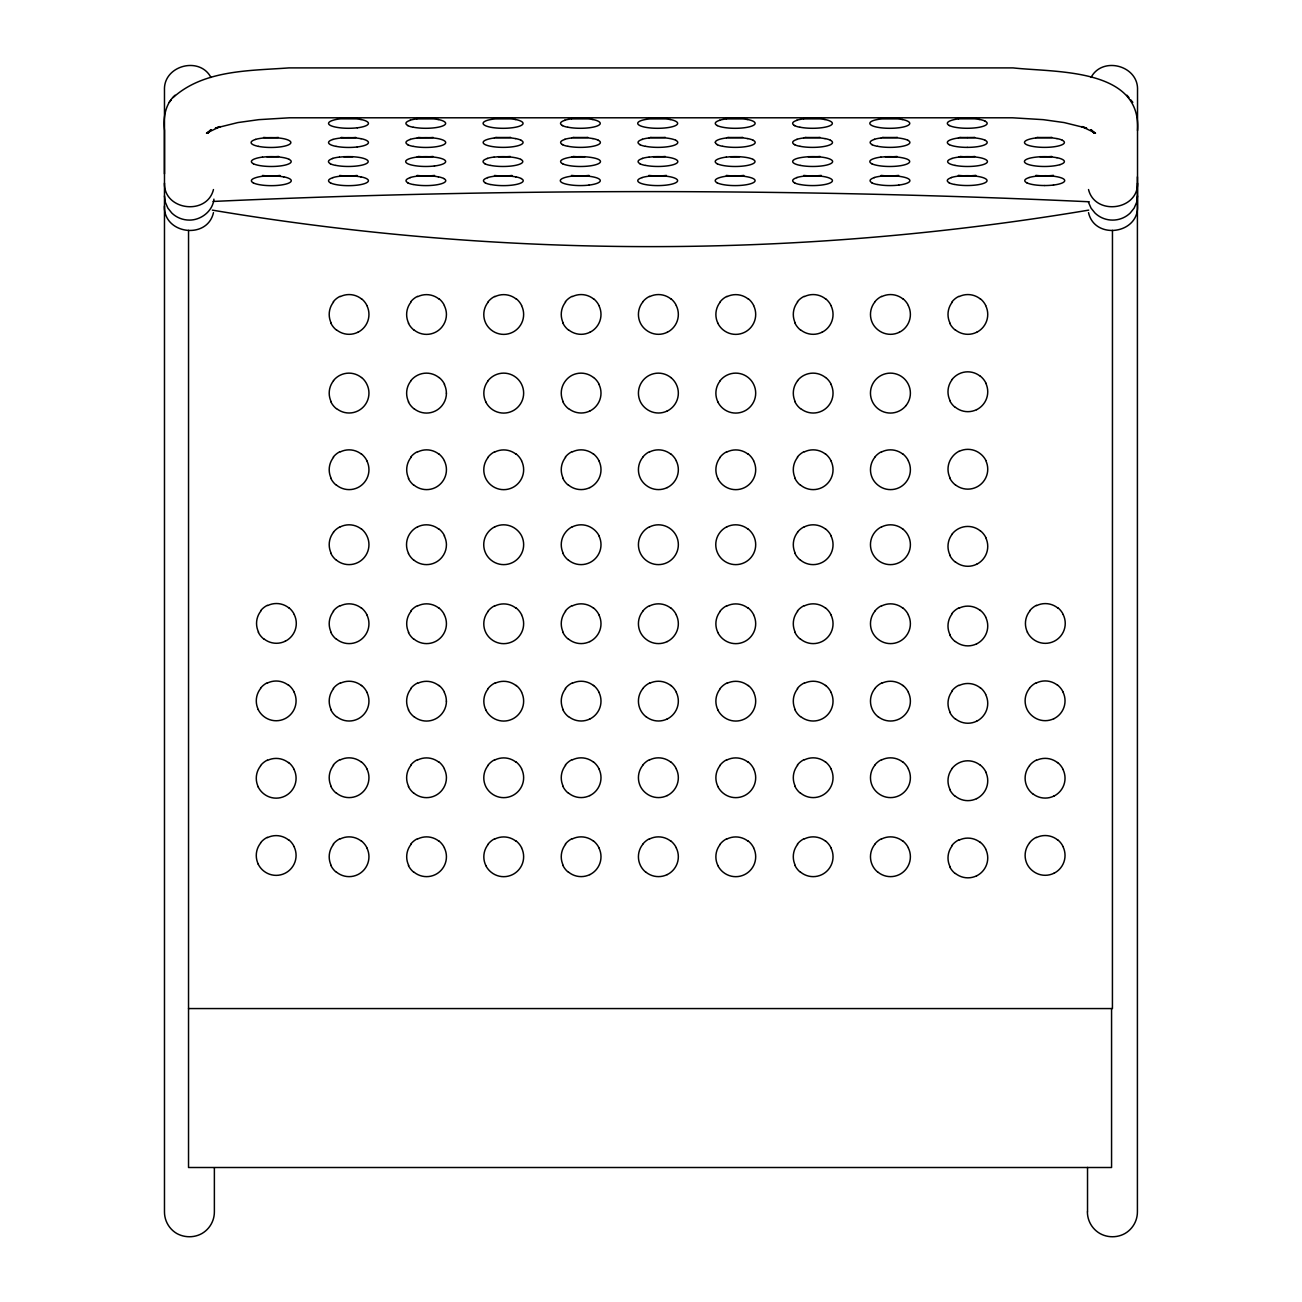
<?xml version="1.0" encoding="UTF-8"?>
<svg xmlns="http://www.w3.org/2000/svg" width="1302" height="1302" viewBox="0 0 1302 1302"><rect width="100%" height="100%" fill="white"/><g stroke="black" fill="none" stroke-linecap="round" stroke-linejoin="round"><path stroke-width="1.5" d="M164.475 173.898L164.475 90.05C163.368 65.588 199.58 55.823 210.957 77.469M1111.566 1008.562L1111.566 1167.503L188.53 1167.503L188.546 230.405M1112.461 230.405L1112.429 1008.562L188.53 1008.562M1137.525 130.574C1141.691 67.558 1055.011 72.554 1013.07 67.899L288.93 67.899C249.87 70.796 203.779 69.69 173.052 97.617M213.919 199.141C212.763 211.119 201.159 220.119 189.425 220.103A24.884 24.103 0 0 1 171.783 213.023L167.877 208.125L165.37 202.363L164.475 195.935M1137.525 183.11C1138.322 210.501 1095.031 215.904 1088.521 189.539M1137.525 195.935L1136.63 202.363L1134.123 208.125L1130.217 213.023A24.884 24.103 0 0 1 1094.982 213.023L1091.043 208.125L1088.521 202.363M213.463 212.633C207.327 240.17 163.076 234.1 164.475 205.944M213.463 189.539C206.969 215.904 163.661 210.501 164.475 183.11M175.021 95.225C165.126 104.176 163.108 117.896 164.475 130.574L164.475 1211.902A25.015 25.015 0 0 0 176.73 1233.466C184.493 1237.795 194.242 1237.877 202.005 1233.482A25.015 25.015 0 0 0 214.374 1211.902L214.374 1167.91M1091.043 77.469C1102.42 55.823 1138.632 65.588 1137.525 90.05L1137.525 205.944C1138.908 234.1 1094.673 240.17 1088.521 212.633M210.778 129.647L207.881 133.195L211.266 129.777L206.465 133.162L220.184 126.554L215.367 128.133L237.875 122.567L258.805 119.654L289.5 117.798L1012.5 117.798L1043.211 119.654L1064.125 122.567L1086.633 128.133L1081.816 126.554L1095.535 133.162L1090.734 129.777L1094.119 133.195L1091.222 129.647M169.195 102.353L171.229 99.88M1126.979 95.225L1128.948 97.617M1130.771 99.88L1132.805 102.353M1137.411 176.844L1137.411 1211.902A25.015 25.015 0 0 1 1125.042 1233.466C1117.328 1237.844 1107.611 1237.844 1099.881 1233.482A25.015 25.015 0 0 1 1087.398 1211.902M1087.528 1167.438L1087.528 1211.902M213.105 201.452A2387.608 589.285 0 0 1 1089.269 201.777M985.126 121.184A19.872 4.899 0 0 1 982.75 126.424A20.067 4.964 0 0 1 975.979 127.775A19.872 4.915 0 0 1 954.773 127.189A20.067 4.948 0 0 1 949.272 125.513M979.674 119.459A20.067 4.964 0 0 1 985.126 121.135M975.963 118.091A19.872 4.915 0 0 1 958.467 118.091M949.386 125.529A19.872 4.915 0 0 1 951.729 120.272A20.067 4.948 0 0 1 958.418 118.873M958.467 118.954A19.872 4.915 0 0 1 979.69 119.54M902.351 119.556A19.872 4.915 0 0 0 881.145 118.987A20.067 4.964 0 0 0 874.26 120.256A19.872 4.915 0 0 0 871.901 125.545A20.067 4.964 0 0 0 877.353 127.222A19.872 4.915 0 0 0 898.673 127.791A20.067 4.964 0 0 0 905.395 126.457A19.872 4.915 0 0 0 907.754 121.232A20.067 4.964 0 0 0 902.319 119.491M898.608 118.14A19.872 4.915 0 0 1 881.112 118.14M800.046 127.205A19.872 4.915 0 0 0 821.269 127.791A20.067 4.964 0 0 0 827.991 126.457A19.872 4.915 0 0 0 830.351 121.232A20.067 4.964 0 0 0 824.915 119.491M794.676 125.545A19.872 4.915 0 0 1 797.036 120.305M803.741 118.987A19.872 4.915 0 0 1 824.963 119.556M799.786 127.222A20.067 4.964 0 0 1 794.334 125.545M796.71 120.256A20.067 4.964 0 0 1 803.497 118.905M821.204 118.14A19.872 4.915 0 0 1 803.708 118.14M747.608 119.491A20.067 4.964 0 0 1 753.061 121.184A19.872 4.915 0 0 1 750.684 126.457A20.067 4.964 0 0 1 743.898 127.808A19.872 4.915 0 0 1 722.675 127.222A20.067 4.964 0 0 1 717.19 125.545M743.898 118.14A19.872 4.915 0 0 1 735.125 118.645A19.872 4.899 0 0 1 726.353 118.14M717.304 125.562A19.872 4.915 0 0 1 719.664 120.321M726.37 119.003A19.872 4.915 0 0 1 747.592 119.572M719.567 120.256A20.067 4.964 0 0 1 726.353 118.905M670.253 119.556A19.872 4.915 0 0 0 649.031 118.987A20.067 4.964 0 0 0 642.163 120.256A19.872 4.915 0 0 0 639.787 125.545A20.067 4.964 0 0 0 645.239 127.222A19.872 4.915 0 0 0 666.559 127.791A20.067 4.964 0 0 0 673.28 126.457A19.872 4.915 0 0 0 675.657 121.232A20.067 4.964 0 0 0 670.205 119.491M666.494 118.14A19.872 4.915 0 0 1 648.998 118.14M567.932 127.205A19.872 4.915 0 0 0 589.155 127.791A20.067 4.964 0 0 0 595.877 126.457A19.872 4.915 0 0 0 598.236 121.232A20.067 4.964 0 0 0 592.801 119.491M562.562 125.545A19.872 4.915 0 0 1 564.922 120.305M571.627 118.987A19.872 4.915 0 0 1 592.849 119.556M567.672 127.222A20.067 4.964 0 0 1 562.22 125.545M564.596 120.256A20.067 4.964 0 0 1 571.383 118.905M589.09 118.14A19.872 4.915 0 0 1 571.594 118.14M515.641 119.556A19.872 4.915 0 0 0 494.435 118.987A20.067 4.964 0 0 0 487.55 120.256A19.872 4.915 0 0 0 485.19 125.545A20.067 4.964 0 0 0 490.626 127.222A19.872 4.915 0 0 0 511.946 127.791A20.067 4.964 0 0 0 518.684 126.457A19.872 4.915 0 0 0 521.044 121.232A20.067 4.964 0 0 0 515.592 119.491M511.881 118.14A19.872 4.915 0 0 1 494.386 118.14M413.336 127.205A19.872 4.915 0 0 0 434.542 127.791A20.067 4.964 0 0 0 441.264 126.457A19.872 4.915 0 0 0 443.64 121.232A20.067 4.964 0 0 0 438.188 119.491M407.949 125.545A19.872 4.915 0 0 1 410.309 120.305M417.031 118.987A19.872 4.915 0 0 1 438.237 119.556M413.06 127.222A20.067 4.964 0 0 1 407.607 125.545M409.984 120.256A20.067 4.964 0 0 1 416.77 118.905M434.477 118.14A19.872 4.915 0 0 1 416.982 118.14M357.334 127.791A19.872 4.915 0 0 1 336.128 127.205A20.067 4.964 0 0 1 330.578 125.545A19.872 4.915 0 0 1 332.938 120.305A20.067 4.964 0 0 1 339.741 118.905A19.872 4.915 0 0 1 361.028 119.556M357.269 127.808A20.067 4.964 0 0 0 364.072 126.457A19.872 4.915 0 0 0 366.432 121.232A20.067 4.964 0 0 0 360.996 119.491M357.285 118.14A19.872 4.915 0 0 1 339.773 118.14M278.368 137.442A19.872 4.915 0 0 1 263.574 137.442M258.496 146.377A19.872 4.915 0 0 0 279.718 146.963A20.067 4.948 0 0 0 286.505 145.612A19.872 4.915 0 0 0 288.865 140.388A20.067 4.948 0 0 0 283.429 138.663A19.872 4.915 0 0 0 262.207 138.142A20.067 4.948 0 0 0 255.387 139.412M255.485 139.477A19.872 4.915 0 0 0 253.125 144.717A20.067 4.948 0 0 0 258.463 146.377M289.158 159.397A19.872 4.915 0 0 1 286.814 164.638A20.067 4.964 0 0 1 280.028 165.989A19.872 4.915 0 0 1 258.805 165.403A20.067 4.948 0 0 1 253.32 163.726M289.174 159.349A20.067 4.964 0 0 0 283.722 157.672A19.872 4.915 0 0 0 262.499 157.168M278.661 156.468A19.872 4.899 0 0 1 266.715 156.679M253.418 163.743A19.872 4.915 0 0 1 255.778 158.502A20.067 4.948 0 0 1 262.483 157.086M283.722 176.844A20.067 4.964 0 0 1 289.174 178.52A19.872 4.915 0 0 1 286.814 183.81A20.067 4.964 0 0 1 280.028 185.161A19.872 4.915 0 0 1 258.805 184.575A20.067 4.948 0 0 1 253.32 182.898M280.028 175.477A19.872 4.915 0 0 1 262.516 175.477M253.418 182.915A19.872 4.915 0 0 1 255.778 177.674A20.067 4.948 0 0 1 262.467 176.258M262.499 176.34A19.872 4.915 0 0 1 283.706 176.926M357.35 146.947A19.872 4.915 0 0 1 336.128 146.361M361.045 138.712A19.872 4.915 0 0 0 339.838 138.142A20.067 4.948 0 0 0 332.938 139.412M357.269 146.963A20.067 4.948 0 0 0 364.072 145.612A19.872 4.915 0 0 0 366.432 140.388A20.067 4.948 0 0 0 360.996 138.663M355.918 137.442A19.872 4.915 0 0 1 341.124 137.442M336.03 146.377A20.067 4.948 0 0 1 330.578 144.701A19.872 4.915 0 0 1 332.938 139.46M335.867 165.387A19.872 4.915 0 0 0 357.074 165.972A20.067 4.964 0 0 0 363.828 164.638A19.872 4.915 0 0 0 366.155 159.397A20.067 4.964 0 0 0 360.719 157.672A19.872 4.915 0 0 0 339.562 157.151M330.48 163.726A19.872 4.915 0 0 1 332.84 158.486M335.623 165.403A20.067 4.964 0 0 1 330.171 163.726M332.515 158.437A20.067 4.964 0 0 1 339.317 157.086M352.809 156.679A19.872 4.899 0 0 1 343.712 156.679M360.866 176.844A20.067 4.964 0 0 1 366.318 178.52A19.872 4.915 0 0 1 363.974 183.81A20.067 4.964 0 0 1 357.171 185.161A19.872 4.915 0 0 1 335.949 184.575A20.067 4.948 0 0 1 330.464 182.898M357.171 175.477A19.872 4.915 0 0 1 339.659 175.477M330.578 182.915A19.872 4.915 0 0 1 332.921 177.674M339.643 176.34A19.872 4.915 0 0 1 360.866 176.926M332.824 177.609A20.067 4.948 0 0 1 339.627 176.258M443.738 178.52A19.872 4.915 0 0 1 441.362 183.761A20.067 4.964 0 0 1 434.575 185.112A19.872 4.915 0 0 1 413.418 184.51M408.047 182.85A19.872 4.915 0 0 1 410.407 177.609M417.128 176.275A19.872 4.915 0 0 1 438.351 176.86M413.157 184.526A20.067 4.964 0 0 1 407.705 182.85M410.065 177.56A20.067 4.964 0 0 1 416.868 176.209M438.269 176.795A20.067 4.964 0 0 1 443.722 178.472M434.575 175.444A19.872 4.915 0 0 1 417.079 175.444M434.494 165.972A19.872 4.915 0 0 1 413.271 165.387A20.067 4.948 0 0 1 407.721 163.726A19.872 4.915 0 0 1 410.081 158.486A20.067 4.948 0 0 1 416.884 157.086M416.965 157.151A19.872 4.915 0 0 1 438.188 157.737A20.067 4.964 0 0 1 443.575 159.349A19.872 4.915 0 0 1 441.215 164.638A20.067 4.964 0 0 1 434.429 165.989M433.061 156.468A19.872 4.899 0 0 1 418.284 156.468M413.385 146.361A19.872 4.915 0 0 0 434.591 146.947A20.067 4.948 0 0 0 441.329 145.612A19.872 4.915 0 0 0 443.689 140.388A20.067 4.948 0 0 0 438.237 138.663A19.872 4.915 0 0 0 417.079 138.142M407.998 144.701A19.872 4.915 0 0 1 410.358 139.46M413.125 146.377A20.067 4.948 0 0 1 407.672 144.701M410.032 139.412A20.067 4.948 0 0 1 416.835 138.077M433.175 137.442A19.872 4.915 0 0 1 418.381 137.442M521.044 140.291A19.872 4.915 0 0 1 518.684 145.531A20.067 4.948 0 0 1 511.881 146.882A19.872 4.915 0 0 1 490.74 146.28A20.067 4.948 0 0 1 485.19 144.62A19.872 4.915 0 0 1 487.55 139.379A20.067 4.948 0 0 1 494.337 137.979M494.451 138.045A19.872 4.915 0 0 1 515.657 138.63M515.592 138.565A20.067 4.948 0 0 1 521.044 140.242M510.53 137.361A19.872 4.915 0 0 1 495.737 137.361M520.767 159.397A19.872 4.915 0 0 1 518.424 164.638A20.067 4.964 0 0 1 511.637 165.989A19.872 4.915 0 0 1 490.48 165.387M485.093 163.726A19.872 4.915 0 0 1 487.453 158.486M494.174 157.151A19.872 4.915 0 0 1 515.38 157.737A20.067 4.964 0 0 1 520.784 159.349M490.219 165.403A20.067 4.964 0 0 1 484.767 163.726M487.127 158.437A20.067 4.964 0 0 1 493.93 157.086M510.27 156.468A19.872 4.899 0 0 1 498.324 156.679M521.191 178.553A19.872 4.915 0 0 1 518.831 183.794A20.067 4.964 0 0 1 512.028 185.144A19.872 4.915 0 0 1 490.887 184.542M485.5 182.882A19.872 4.915 0 0 1 487.859 177.642M494.581 176.307A19.872 4.915 0 0 1 515.804 176.893M490.626 184.559A20.067 4.964 0 0 1 485.174 182.882M487.534 177.593A20.067 4.964 0 0 1 494.321 176.242M515.738 176.828A20.067 4.964 0 0 1 521.191 178.504M512.044 175.477A19.872 4.915 0 0 1 494.516 175.477M598.35 140.291A19.872 4.915 0 0 1 595.99 145.531A20.067 4.964 0 0 1 589.188 146.882A19.872 4.915 0 0 1 568.03 146.28M562.659 144.62A19.872 4.915 0 0 1 565.019 139.379M571.741 138.045A19.872 4.915 0 0 1 592.963 138.63M567.786 146.296A20.067 4.964 0 0 1 562.334 144.62M564.677 139.33A20.067 4.964 0 0 1 571.48 137.979M592.898 138.565A20.067 4.964 0 0 1 598.35 140.242M587.837 137.361A19.872 4.915 0 0 1 573.043 137.361M562.643 163.743A19.872 4.915 0 0 1 564.987 158.502A20.067 4.948 0 0 1 571.692 157.086M571.724 157.168A19.872 4.915 0 0 1 592.931 157.754A20.067 4.964 0 0 1 598.383 159.349A19.872 4.915 0 0 1 596.039 164.638A20.067 4.964 0 0 1 589.236 165.989A19.872 4.915 0 0 1 568.014 165.403A20.067 4.948 0 0 1 562.545 163.726M585.037 156.679A19.872 4.899 0 0 1 573.092 156.468M589.106 185.079A19.872 4.915 0 0 1 567.884 184.493A20.067 4.948 0 0 1 562.334 182.833A19.872 4.915 0 0 1 564.677 177.593A20.067 4.948 0 0 1 571.48 176.193M571.594 176.258A19.872 4.915 0 0 1 592.801 176.844A20.067 4.964 0 0 1 598.188 178.455A19.872 4.915 0 0 1 595.828 183.745A20.067 4.964 0 0 1 589.025 185.096M589.025 175.428A19.872 4.915 0 0 1 571.513 175.428M666.429 175.428A19.872 4.915 0 0 1 657.656 175.933A19.872 4.915 0 0 1 648.884 175.428M642.163 177.609A19.872 4.915 0 0 0 639.787 182.85A20.067 4.948 0 0 0 645.19 184.51A19.872 4.915 0 0 0 657.656 185.6A19.872 4.915 0 0 0 666.51 185.079A20.067 4.948 0 0 0 673.232 183.745A19.872 4.915 0 0 0 675.592 178.504A20.067 4.948 0 0 0 670.139 176.779A19.872 4.915 0 0 0 657.722 175.754A19.872 4.915 0 0 0 648.901 176.275M642.098 177.544A20.067 4.948 0 0 1 648.884 176.209M645.499 165.387A19.872 4.915 0 0 0 666.705 165.972A20.067 4.964 0 0 0 673.443 164.638A19.872 4.915 0 0 0 675.787 159.397A20.067 4.964 0 0 0 670.335 157.672A19.872 4.915 0 0 0 649.193 157.151M640.112 163.726A19.872 4.915 0 0 1 642.472 158.486M645.239 165.403A20.067 4.964 0 0 1 639.787 163.726M642.146 158.437A20.067 4.964 0 0 1 648.933 157.086M665.273 156.468A19.872 4.899 0 0 1 653.344 156.679M675.754 140.291A19.872 4.915 0 0 1 673.394 145.531A20.067 4.964 0 0 1 666.591 146.882A19.872 4.915 0 0 1 645.45 146.28M640.063 144.62A19.872 4.915 0 0 1 642.423 139.379M649.161 138.045A19.872 4.915 0 0 1 670.367 138.63A20.067 4.964 0 0 1 675.754 140.242M645.19 146.296A20.067 4.964 0 0 1 639.738 144.62M642.081 139.33A20.067 4.964 0 0 1 648.884 137.979M665.241 137.361A19.872 4.915 0 0 1 650.447 137.361M753.158 140.291A19.872 4.915 0 0 1 750.798 145.531A20.067 4.948 0 0 1 743.995 146.882A19.872 4.915 0 0 1 722.854 146.28M717.467 144.62A19.872 4.915 0 0 1 715.433 142.455M726.565 138.045A19.872 4.915 0 0 1 747.771 138.63M722.594 146.296A20.067 4.948 0 0 1 717.142 144.62M726.288 137.979A20.067 4.948 0 0 0 719.501 139.33A19.872 4.915 0 0 0 715.27 142.455M747.706 138.565A20.067 4.948 0 0 1 753.158 140.242M742.645 137.361A19.872 4.915 0 0 1 727.851 137.361M752.979 159.397A19.872 4.915 0 0 1 750.636 164.638A20.067 4.964 0 0 1 743.849 165.989A19.872 4.915 0 0 1 722.626 165.403A20.067 4.948 0 0 1 717.142 163.726M752.995 159.349A20.067 4.964 0 0 0 747.543 157.672A19.872 4.915 0 0 0 726.321 157.168M717.239 163.743A19.872 4.915 0 0 1 719.599 158.502A20.067 4.948 0 0 1 726.304 157.086M739.634 156.679A19.872 4.899 0 0 1 730.536 156.679M743.833 175.428A19.872 4.915 0 0 1 726.337 175.428M717.239 182.85A19.872 4.915 0 0 1 719.599 177.609A20.067 4.948 0 0 1 726.288 176.209A19.872 4.915 0 0 1 747.543 176.86A20.067 4.948 0 0 1 752.995 178.455A19.872 4.915 0 0 1 750.652 183.745A20.067 4.948 0 0 1 743.849 185.096A19.872 4.915 0 0 1 722.643 184.51A20.067 4.948 0 0 1 717.142 182.833M800.095 184.493A19.872 4.915 0 0 0 821.318 185.079A20.067 4.964 0 0 0 828.056 183.745A19.872 4.915 0 0 0 830.399 178.504A20.067 4.964 0 0 0 824.947 176.779A19.872 4.915 0 0 0 803.806 176.258M794.708 182.833A19.872 4.915 0 0 1 797.068 177.593M799.835 184.51A20.067 4.964 0 0 1 794.383 182.833M796.743 177.544A20.067 4.964 0 0 1 803.546 176.193M821.253 175.428A19.872 4.915 0 0 1 803.741 175.428M800.307 165.387A19.872 4.915 0 0 0 821.513 165.972A20.067 4.964 0 0 0 828.251 164.638A19.872 4.915 0 0 0 830.595 159.397A20.067 4.964 0 0 0 825.159 157.672A19.872 4.915 0 0 0 804.001 157.151A20.067 4.948 0 0 0 797.117 158.437A19.872 4.915 0 0 0 794.757 163.726A20.067 4.948 0 0 0 800.209 165.403M820.081 156.468A19.872 4.899 0 0 1 808.151 156.679M830.464 140.291A19.872 4.915 0 0 1 828.105 145.531A20.067 4.948 0 0 1 821.302 146.882A19.872 4.915 0 0 1 800.079 146.296M799.9 146.296A20.067 4.948 0 0 1 794.448 144.62M796.791 139.33A20.067 4.948 0 0 1 803.594 137.979M825.012 138.565A20.067 4.948 0 0 1 830.448 140.242M819.951 137.361A19.872 4.915 0 0 1 805.157 137.361M794.708 144.636A19.872 4.915 0 0 1 797.068 139.395M803.806 138.061A19.872 4.915 0 0 1 825.012 138.647M907.868 140.291A19.872 4.915 0 0 1 905.508 145.531A20.067 4.948 0 0 1 898.706 146.882A19.872 4.915 0 0 1 877.548 146.28M872.177 144.62A19.872 4.915 0 0 1 874.537 139.379M881.259 138.045A19.872 4.915 0 0 1 902.481 138.63A20.067 4.948 0 0 1 907.868 140.242M877.304 146.296A20.067 4.948 0 0 1 871.852 144.62M874.212 139.33A20.067 4.948 0 0 1 880.998 137.979M897.355 137.361A19.872 4.915 0 0 1 882.561 137.361M897.094 156.468A19.872 4.899 0 0 1 885.148 156.679M871.852 163.743A19.872 4.915 0 0 1 874.212 158.502A20.067 4.948 0 0 1 880.901 157.086M880.933 157.168A19.872 4.915 0 0 1 902.14 157.754A20.067 4.964 0 0 1 907.608 159.349A19.872 4.915 0 0 1 905.248 164.638A20.067 4.964 0 0 1 898.461 165.989A19.872 4.915 0 0 1 877.239 165.403A20.067 4.948 0 0 1 871.754 163.726M898.722 185.079A19.872 4.915 0 0 1 877.499 184.493M872.112 182.833A19.872 4.915 0 0 1 874.472 177.593M881.21 176.258A19.872 4.915 0 0 1 902.432 176.844A20.067 4.964 0 0 1 907.803 178.455A19.872 4.915 0 0 1 905.46 183.745A20.067 4.964 0 0 1 898.657 185.096M877.239 184.51A20.067 4.964 0 0 1 871.787 182.833M874.147 177.544A20.067 4.964 0 0 1 880.949 176.193M898.657 175.428A19.872 4.915 0 0 1 881.145 175.428M954.708 184.445A19.872 4.915 0 0 0 975.93 185.03A20.067 4.948 0 0 0 982.652 183.696A19.872 4.915 0 0 0 985.012 178.455A20.067 4.948 0 0 0 979.56 176.73A19.872 4.915 0 0 0 958.418 176.209M949.321 182.785A19.872 4.915 0 0 1 951.681 177.544M954.447 184.461A20.067 4.948 0 0 1 948.995 182.785M951.355 177.495A20.067 4.948 0 0 1 958.158 176.144M975.849 175.363A19.872 4.899 0 0 1 958.353 175.363M974.905 156.468A19.872 4.899 0 0 1 960.111 156.468M955.05 165.403A19.872 4.915 0 0 0 976.256 165.989A20.067 4.964 0 0 0 983.059 164.638A19.872 4.915 0 0 0 985.402 159.397A20.067 4.964 0 0 0 979.967 157.672A19.872 4.915 0 0 0 958.744 157.168M952.022 158.502A19.872 4.915 0 0 0 949.663 163.743A20.067 4.948 0 0 0 955.017 165.403M951.925 158.437A20.067 4.948 0 0 1 958.728 157.086M985.158 140.291A19.872 4.915 0 0 1 982.798 145.531A20.067 4.964 0 0 1 976.012 146.882A19.872 4.915 0 0 1 967.305 147.37M967.305 137.54A19.872 4.915 0 0 1 979.788 138.63A20.067 4.964 0 0 1 985.158 140.242M974.661 137.361A19.872 4.915 0 0 1 967.24 137.719A19.872 4.899 0 0 1 959.818 137.361M967.24 147.386A19.872 4.915 0 0 1 954.757 146.296A20.067 4.948 0 0 1 949.304 144.62M949.37 144.636A19.872 4.915 0 0 1 951.729 139.395A20.067 4.948 0 0 1 958.467 137.979M958.467 138.061A19.872 4.915 0 0 1 967.24 137.556M1062.367 140.291A19.872 4.915 0 0 1 1060.007 145.531A20.067 4.948 0 0 1 1053.204 146.882A19.872 4.915 0 0 1 1032.063 146.28A20.067 4.948 0 0 1 1026.513 144.62A19.872 4.915 0 0 1 1028.873 139.379A20.067 4.948 0 0 1 1035.66 137.979M1035.774 138.045A19.872 4.915 0 0 1 1056.98 138.63M1056.915 138.565A20.067 4.948 0 0 1 1062.367 140.242M1051.853 137.361A19.872 4.915 0 0 1 1037.059 137.361M1060.007 164.638A19.872 4.915 0 0 0 1062.351 159.397A20.067 4.964 0 0 0 1056.915 157.672M1056.964 157.737A19.872 4.915 0 0 0 1035.757 157.151A20.067 4.948 0 0 0 1028.873 158.437A19.872 4.915 0 0 0 1026.513 163.726A20.067 4.948 0 0 0 1031.965 165.403A19.872 4.915 0 0 0 1053.269 165.972A20.067 4.964 0 0 0 1060.007 164.638M1051.853 156.468A19.872 4.899 0 0 1 1039.907 156.679M1053.546 185.03A19.872 4.915 0 0 1 1044.757 185.535M1044.757 175.705A19.872 4.915 0 0 1 1057.24 176.795A20.067 4.948 0 0 1 1062.627 178.407A19.872 4.915 0 0 1 1060.267 183.696A20.067 4.948 0 0 1 1053.464 185.047M1053.464 175.363A19.872 4.899 0 0 1 1044.692 175.868A19.872 4.899 0 0 0 1035.92 176.226A20.067 4.948 0 0 0 1029.133 177.495M1044.692 175.884A19.872 4.915 0 0 1 1035.92 175.379M1044.692 185.535A19.872 4.899 0 0 1 1032.226 184.461A20.067 4.948 0 0 1 1026.773 182.785M1026.822 182.801A19.872 4.899 0 0 1 1029.182 177.56M1088.7 210.127A2648.659 2648.659 0 0 1 212.324 210.127M294.057 846.674A19.872 19.872 0 0 1 291.697 867.881A20.067 20.067 0 0 1 284.91 873.333A19.872 19.872 0 0 1 263.688 870.973A20.067 20.067 0 0 1 258.203 864.17M288.605 839.676A20.067 20.067 0 0 1 294.057 846.479M258.301 864.235A19.872 19.872 0 0 1 260.66 843.029M267.398 837.642A19.872 19.872 0 0 1 288.605 840.002M260.563 842.768A20.067 20.067 0 0 1 267.366 837.316M366.92 847.993A19.872 19.872 0 0 1 364.56 869.199A20.067 20.067 0 0 1 357.757 874.651A19.872 19.872 0 0 1 336.616 872.226M331.229 865.504A19.872 19.872 0 0 1 333.589 844.282M340.327 838.895A19.872 19.872 0 0 1 361.533 841.255M336.355 872.291A20.067 20.067 0 0 1 330.903 865.504M333.263 844.087A20.067 20.067 0 0 1 340.066 838.651M361.468 841.011A20.067 20.067 0 0 1 366.92 847.797M444.405 847.993A19.872 19.872 0 0 1 442.045 869.199A20.067 20.067 0 0 1 435.259 874.651A19.872 19.872 0 0 1 414.101 872.226M408.73 865.504A19.872 19.872 0 0 1 411.09 844.282M417.812 838.895A19.872 19.872 0 0 1 439.018 841.255M413.841 872.291A20.067 20.067 0 0 1 408.405 865.504M410.748 844.087A20.067 20.067 0 0 1 417.551 838.634M438.969 840.994A20.067 20.067 0 0 1 444.405 847.797M521.614 847.993A19.872 19.872 0 0 1 519.254 869.199A20.067 20.067 0 0 1 512.467 874.651A19.872 19.872 0 0 1 491.245 872.291A20.067 20.067 0 0 1 485.76 865.504M516.162 840.994A20.067 20.067 0 0 1 521.614 847.797M485.858 865.57A19.872 19.872 0 0 1 488.217 844.347M494.955 838.96A19.872 19.872 0 0 1 516.162 841.32M488.12 844.087A20.067 20.067 0 0 1 494.906 838.634M598.969 847.993A19.872 19.872 0 0 1 596.609 869.199A20.067 20.067 0 0 1 589.806 874.651M589.871 874.586A19.872 19.872 0 0 1 568.665 872.226M563.278 865.504A19.872 19.872 0 0 1 565.638 844.282M572.375 838.895A19.872 19.872 0 0 1 593.582 841.255M568.404 872.291A20.067 20.067 0 0 1 562.952 865.504M565.312 844.087A20.067 20.067 0 0 1 572.099 838.634M593.517 840.994A20.067 20.067 0 0 1 598.969 847.797M676.308 847.993A19.872 19.872 0 0 1 673.948 869.199A20.067 20.067 0 0 1 667.161 874.651M667.226 874.586A19.872 19.872 0 0 1 646.004 872.226M649.714 838.895A19.872 19.872 0 0 1 670.921 841.255M670.872 840.994A20.067 20.067 0 0 1 676.308 847.797M645.906 872.291A20.067 20.067 0 0 1 640.454 865.504A19.872 19.872 0 0 1 642.814 844.282M642.814 844.087A20.067 20.067 0 0 1 649.617 838.634M753.663 847.993A19.872 19.872 0 0 1 751.303 869.199A20.067 20.067 0 0 1 744.5 874.651A19.872 19.872 0 0 1 723.294 872.291A20.067 20.067 0 0 1 717.809 865.504M748.211 840.994A20.067 20.067 0 0 1 753.663 847.797M717.907 865.57A19.872 19.872 0 0 1 720.266 844.347M727.004 838.96A19.872 19.872 0 0 1 748.211 841.32M720.169 844.087A20.067 20.067 0 0 1 726.955 838.651M831.001 847.993A19.872 19.872 0 0 1 828.658 869.199A20.067 20.067 0 0 1 821.855 874.651A19.872 19.872 0 0 1 800.697 872.226M795.327 865.504A19.872 19.872 0 0 1 797.67 844.282M804.408 838.895A19.872 19.872 0 0 1 825.631 841.255M800.453 872.291A20.067 20.067 0 0 1 795.001 865.504M797.361 844.087A20.067 20.067 0 0 1 804.148 838.651M825.566 840.994A20.067 20.067 0 0 1 831.001 847.797M908.357 847.993A19.872 19.872 0 0 1 905.997 869.199A20.067 20.067 0 0 1 899.21 874.651A19.872 19.872 0 0 1 878.053 872.226M881.763 838.895A19.872 19.872 0 0 1 902.97 841.255M902.904 840.994A20.067 20.067 0 0 1 908.357 847.797M877.955 872.291A20.067 20.067 0 0 1 872.503 865.504A19.872 19.872 0 0 1 874.863 844.282M874.863 844.087A20.067 20.067 0 0 1 881.649 838.634M985.712 849.213A19.872 19.872 0 0 1 983.352 870.42A20.067 20.067 0 0 1 976.565 875.872M976.63 875.807A19.872 19.872 0 0 1 955.424 873.447M950.037 866.725A19.872 19.872 0 0 1 952.397 845.519M959.118 840.132A19.872 19.872 0 0 1 980.325 842.492M955.147 873.512A20.067 20.067 0 0 1 949.695 866.725M952.055 845.307A20.067 20.067 0 0 1 958.858 839.855M980.26 842.215A20.067 20.067 0 0 1 985.712 849.018M1063.002 846.674A19.872 19.872 0 0 1 1060.658 867.881A20.067 20.067 0 0 1 1053.855 873.333M1053.92 873.268A19.872 19.872 0 0 1 1032.714 870.908A20.067 20.067 0 0 1 1027.148 864.17A19.872 19.872 0 0 1 1029.508 842.964M1036.408 837.577A19.872 19.872 0 0 1 1057.631 839.936M1057.566 839.676A20.067 20.067 0 0 1 1063.002 846.463M1029.508 842.768A20.067 20.067 0 0 1 1036.311 837.316M1063.002 769.466A19.872 19.872 0 0 1 1060.658 790.672A20.067 20.067 0 0 1 1053.855 796.124M1053.92 796.059A19.872 19.872 0 0 1 1032.714 793.699M1036.408 760.384A19.872 19.872 0 0 1 1057.631 762.744M1057.566 762.467A20.067 20.067 0 0 1 1063.018 769.254M1032.6 793.764A20.067 20.067 0 0 1 1027.148 786.978A19.872 19.872 0 0 1 1029.508 765.755M1029.508 765.56A20.067 20.067 0 0 1 1036.311 760.108M985.712 772.021A19.872 19.872 0 0 1 983.352 793.227A20.067 20.067 0 0 1 976.565 798.679M976.63 798.614A19.872 19.872 0 0 1 955.408 796.254M950.021 789.517A19.872 19.872 0 0 1 952.38 768.31M955.147 796.319A20.067 20.067 0 0 1 949.695 789.517M952.218 768.261A20.067 20.067 0 0 1 959.021 762.826A19.872 19.872 0 0 1 980.227 765.185M980.422 765.185A20.067 20.067 0 0 1 985.874 771.972M908.357 768.961A19.872 19.872 0 0 1 905.997 790.168A20.067 20.067 0 0 1 899.21 795.62A19.872 19.872 0 0 1 878.053 793.195A20.067 20.067 0 0 1 872.503 786.457A19.872 19.872 0 0 1 874.863 765.25M881.763 759.863A19.872 19.872 0 0 1 902.97 762.223M902.904 761.963A20.067 20.067 0 0 1 908.357 768.75M874.863 765.055A20.067 20.067 0 0 1 881.649 759.603M831.001 768.961A19.872 19.872 0 0 1 828.658 790.168A20.067 20.067 0 0 1 821.855 795.62A19.872 19.872 0 0 1 800.714 793.195M795.327 786.457A19.872 19.872 0 0 1 797.687 765.25M804.408 759.863A19.872 19.872 0 0 1 825.631 762.223M800.453 793.26A20.067 20.067 0 0 1 795.001 786.457M797.361 765.055A20.067 20.067 0 0 1 804.148 759.603M825.566 761.963A20.067 20.067 0 0 1 831.018 768.766M753.663 768.961A19.872 19.872 0 0 1 751.303 790.168A20.067 20.067 0 0 1 744.5 795.62A19.872 19.872 0 0 1 723.294 793.26A20.067 20.067 0 0 1 717.809 786.457M748.211 761.963A20.067 20.067 0 0 1 753.663 768.766M717.907 786.522A19.872 19.872 0 0 1 720.266 765.316M727.004 759.929A19.872 19.872 0 0 1 748.211 762.288M720.169 765.055A20.067 20.067 0 0 1 726.955 759.603M676.308 768.961A19.872 19.872 0 0 1 673.948 790.168A20.067 20.067 0 0 1 667.161 795.62M667.226 795.555A19.872 19.872 0 0 1 646.004 793.195A20.067 20.067 0 0 1 640.454 786.457A19.872 19.872 0 0 1 642.814 765.25M649.714 759.863A19.872 19.872 0 0 1 670.921 762.223M670.872 761.963A20.067 20.067 0 0 1 676.308 768.766M642.814 765.055A20.067 20.067 0 0 1 649.617 759.603M598.969 768.961A19.872 19.872 0 0 1 596.609 790.168A20.067 20.067 0 0 1 589.806 795.62M589.871 795.555A19.872 19.872 0 0 1 568.665 793.195M563.278 786.457A19.872 19.872 0 0 1 565.638 765.25M572.375 759.863A19.872 19.872 0 0 1 593.582 762.223M568.404 793.26A20.067 20.067 0 0 1 562.952 786.457M565.312 765.055A20.067 20.067 0 0 1 572.099 759.603M593.517 761.963A20.067 20.067 0 0 1 598.969 768.766M521.614 768.961A19.872 19.872 0 0 1 519.254 790.168A20.067 20.067 0 0 1 512.467 795.62A19.872 19.872 0 0 1 491.245 793.26A20.067 20.067 0 0 1 485.76 786.457A19.872 19.872 0 0 1 488.217 765.316M516.162 761.963A20.067 20.067 0 0 1 521.614 768.766M494.955 759.929A19.872 19.872 0 0 1 516.162 762.288M488.12 765.055A20.067 20.067 0 0 1 494.906 759.603M413.841 793.26A20.067 20.067 0 0 1 408.389 786.457M410.748 765.055A20.067 20.067 0 0 1 417.551 759.603M438.969 761.963A20.067 20.067 0 0 1 444.405 768.766M414.052 793.26A19.872 19.872 0 0 0 435.259 795.62A20.067 20.067 0 0 0 442.045 790.168A19.872 19.872 0 0 0 446.44 777.685A19.872 19.872 0 0 0 444.34 769.026M408.665 786.522A19.872 19.872 0 0 1 411.025 765.316M417.747 759.929A19.872 19.872 0 0 1 438.953 762.288M366.92 768.961A19.872 19.872 0 0 1 364.56 790.168A20.067 20.067 0 0 1 357.757 795.62A19.872 19.872 0 0 1 336.616 793.195M331.229 786.457A19.872 19.872 0 0 1 333.589 765.25M340.327 759.863A19.872 19.872 0 0 1 361.533 762.223M336.355 793.26A20.067 20.067 0 0 1 330.903 786.457M333.263 765.055A20.067 20.067 0 0 1 340.066 759.603M361.468 761.963A20.067 20.067 0 0 1 366.92 768.766M294.057 769.466A19.872 19.872 0 0 1 291.697 790.672A20.067 20.067 0 0 1 284.91 796.124A19.872 19.872 0 0 1 263.688 793.764A20.067 20.067 0 0 1 258.203 786.978M288.605 762.467A20.067 20.067 0 0 1 294.057 769.27M258.317 787.043A19.872 19.872 0 0 1 260.66 765.82M267.398 760.433A19.872 19.872 0 0 1 288.605 762.793M260.563 765.56A20.067 20.067 0 0 1 267.366 760.108M294.057 692.062A19.872 19.872 0 0 1 291.697 713.268A20.067 20.067 0 0 1 284.91 718.72A19.872 19.872 0 0 1 263.688 716.36A20.067 20.067 0 0 1 258.203 709.574M288.605 685.064A20.067 20.067 0 0 1 294.057 691.867M258.317 709.639A19.872 19.872 0 0 1 260.677 688.416M267.398 683.045A19.872 19.872 0 0 1 288.605 685.389M260.563 688.156A20.067 20.067 0 0 1 267.366 682.704M294.268 614.658A19.872 19.872 0 0 1 291.908 635.864A20.067 20.067 0 0 1 285.105 641.316M285.171 641.251A19.872 19.872 0 0 1 263.964 638.891M258.577 632.154A19.872 19.872 0 0 1 260.937 610.947M267.659 605.56A19.872 19.872 0 0 1 288.881 607.92M263.704 638.957A20.067 20.067 0 0 1 258.252 632.154M260.612 610.752A20.067 20.067 0 0 1 267.398 605.3M288.816 607.66A20.067 20.067 0 0 1 294.268 614.463M366.92 614.967A19.872 19.872 0 0 1 364.56 636.173A20.067 20.067 0 0 1 357.757 641.626A19.872 19.872 0 0 1 336.616 639.201M331.229 632.463A19.872 19.872 0 0 1 333.589 611.256M340.31 605.869A19.872 19.872 0 0 1 361.533 608.229M336.355 639.266A20.067 20.067 0 0 1 330.903 632.463M333.263 611.061A20.067 20.067 0 0 1 340.066 605.609M361.468 607.969A20.067 20.067 0 0 1 366.92 614.772M331.229 553.431A19.872 19.872 0 0 1 333.589 532.225M340.327 526.838A19.872 19.872 0 0 1 361.533 529.198M336.355 560.234A20.067 20.067 0 0 1 330.903 553.431M336.551 560.234A19.872 19.872 0 0 0 357.757 562.594A20.067 20.067 0 0 0 364.56 557.142A19.872 19.872 0 0 0 366.92 535.919A20.067 20.067 0 0 0 361.63 529.084M333.426 532.176A20.067 20.067 0 0 1 340.213 526.724M366.92 460.957A19.872 19.872 0 0 1 364.56 482.179A20.067 20.067 0 0 1 357.757 487.632A19.872 19.872 0 0 1 336.616 485.207M331.229 478.469A19.872 19.872 0 0 1 333.589 457.262M340.327 451.875A19.872 19.872 0 0 1 361.533 454.235M336.355 485.272A20.067 20.067 0 0 1 330.903 478.469M333.263 457.067A20.067 20.067 0 0 1 340.066 451.615M361.468 453.975A20.067 20.067 0 0 1 366.92 460.778M336.616 408.616A19.872 19.872 0 0 0 357.822 410.976A20.067 20.067 0 0 0 364.56 405.589A19.872 19.872 0 0 0 366.92 384.367A20.067 20.067 0 0 0 361.63 377.531M331.229 401.879A19.872 19.872 0 0 1 333.589 380.672M336.355 408.682A20.067 20.067 0 0 1 330.903 401.879M333.426 380.623A20.067 20.067 0 0 1 340.213 375.171A19.872 19.872 0 0 1 361.435 377.531M366.92 305.677A19.872 19.872 0 0 1 364.56 326.9A20.067 20.067 0 0 1 357.757 332.352M357.822 332.287A19.872 19.872 0 0 1 336.616 329.927M331.229 323.189A19.872 19.872 0 0 1 333.589 301.983M340.327 296.596A19.872 19.872 0 0 1 361.533 298.955M336.355 329.992A20.067 20.067 0 0 1 330.903 323.189M333.263 301.787A20.067 20.067 0 0 1 340.066 296.335M361.468 298.695A20.067 20.067 0 0 1 366.92 305.482M413.841 329.992A20.067 20.067 0 0 1 408.389 323.189M410.748 301.771A20.067 20.067 0 0 1 417.551 296.335M438.953 298.679A20.067 20.067 0 0 1 444.405 305.482M414.052 329.992A19.872 19.872 0 0 0 435.259 332.352A20.067 20.067 0 0 0 442.045 326.9A19.872 19.872 0 0 0 446.44 314.417A19.872 19.872 0 0 0 444.34 305.742M408.665 323.254A19.872 19.872 0 0 1 411.025 302.048M417.747 296.661A19.872 19.872 0 0 1 438.953 299.021M446.44 393.106A19.872 19.872 0 0 1 442.045 405.589A20.067 20.067 0 0 1 435.259 411.041A19.872 19.872 0 0 1 414.052 408.682M413.841 408.682A20.067 20.067 0 0 1 408.389 401.879M408.665 401.944A19.872 19.872 0 0 1 411.025 380.737M444.34 384.432A19.872 19.872 0 0 1 446.374 393.204M410.911 380.623A20.067 20.067 0 0 1 417.714 375.171A19.872 19.872 0 0 1 438.92 377.531M439.132 377.531A20.067 20.067 0 0 1 444.568 384.334M444.405 460.957A19.872 19.872 0 0 1 442.045 482.179A20.067 20.067 0 0 1 435.259 487.632A19.872 19.872 0 0 1 414.101 485.207M408.73 478.469A19.872 19.872 0 0 1 411.09 457.262M417.812 451.875A19.872 19.872 0 0 1 439.018 454.235M413.841 485.272A20.067 20.067 0 0 1 408.405 478.469M410.748 457.067A20.067 20.067 0 0 1 417.551 451.615M438.953 453.975A20.067 20.067 0 0 1 444.405 460.762M413.841 560.234A20.067 20.067 0 0 1 408.389 553.431M414.052 560.234A19.872 19.872 0 0 0 435.259 562.594A20.067 20.067 0 0 0 442.045 557.142A19.872 19.872 0 0 0 446.44 544.659A19.872 19.872 0 0 0 444.242 535.919M408.551 553.431A19.872 19.872 0 0 1 410.911 532.225A20.067 20.067 0 0 1 417.714 526.724M417.649 526.838A19.872 19.872 0 0 1 438.855 529.198M439.132 529.084A20.067 20.067 0 0 1 444.568 535.887M444.405 614.967A19.872 19.872 0 0 1 442.045 636.173A20.067 20.067 0 0 1 435.259 641.626A19.872 19.872 0 0 1 414.117 639.201M408.73 632.463A19.872 19.872 0 0 1 411.09 611.256M417.812 605.869A19.872 19.872 0 0 1 439.018 608.229M413.841 639.266A20.067 20.067 0 0 1 408.405 632.463M410.748 611.061A20.067 20.067 0 0 1 417.551 605.609M438.953 607.969A20.067 20.067 0 0 1 444.405 614.772M366.92 692.371A19.872 19.872 0 0 1 364.56 713.577A20.067 20.067 0 0 1 357.757 719.029A19.872 19.872 0 0 1 336.616 716.605M331.229 709.867A19.872 19.872 0 0 1 333.589 688.66M340.327 683.273A19.872 19.872 0 0 1 361.533 685.633M336.355 716.67A20.067 20.067 0 0 1 330.903 709.867M333.263 688.465A20.067 20.067 0 0 1 340.066 683.013M361.468 685.373A20.067 20.067 0 0 1 366.92 692.176M446.44 701.094A19.872 19.872 0 0 1 442.045 713.577A20.067 20.067 0 0 1 435.259 719.029A19.872 19.872 0 0 1 414.052 716.67M413.841 716.67A20.067 20.067 0 0 1 408.389 709.867M410.748 688.465A20.067 20.067 0 0 1 417.551 683.013M438.953 685.373A20.067 20.067 0 0 1 444.405 692.159M408.665 709.932A19.872 19.872 0 0 1 411.025 688.725M417.747 683.338A19.872 19.872 0 0 1 438.953 685.698M444.34 692.436A19.872 19.872 0 0 1 446.374 701.208M521.614 305.693A19.872 19.872 0 0 1 519.254 326.9A20.067 20.067 0 0 1 512.467 332.352A19.872 19.872 0 0 1 491.245 329.992A20.067 20.067 0 0 1 485.76 323.189A19.872 19.872 0 0 1 488.217 302.048M516.162 298.679A20.067 20.067 0 0 1 521.614 305.482M494.955 296.661A19.872 19.872 0 0 1 516.162 299.021M488.12 301.771A20.067 20.067 0 0 1 494.906 296.335M485.858 401.944A19.872 19.872 0 0 1 488.217 380.737M485.76 401.879A20.067 20.067 0 0 0 491.212 408.682A19.872 19.872 0 0 0 512.467 411.041A20.067 20.067 0 0 0 519.254 405.589A19.872 19.872 0 0 0 521.614 384.367A20.067 20.067 0 0 0 516.162 377.531A19.872 19.872 0 0 0 494.923 375.171A20.067 20.067 0 0 0 488.12 380.623M521.614 692.371A19.872 19.872 0 0 1 519.254 713.577A20.067 20.067 0 0 1 512.467 719.029A19.872 19.872 0 0 1 491.245 716.67A20.067 20.067 0 0 1 485.76 709.867M516.162 685.373A20.067 20.067 0 0 1 521.614 692.159M485.858 709.932A19.872 19.872 0 0 1 488.217 688.725M494.955 683.338A19.872 19.872 0 0 1 516.162 685.698M488.12 688.465A20.067 20.067 0 0 1 494.906 683.013M521.614 614.967A19.872 19.872 0 0 1 519.254 636.173A20.067 20.067 0 0 1 512.467 641.626A19.872 19.872 0 0 1 491.245 639.266A20.067 20.067 0 0 1 485.76 632.463A19.872 19.872 0 0 1 488.217 611.322M516.162 607.969A20.067 20.067 0 0 1 521.614 614.772M494.955 605.935A19.872 19.872 0 0 1 516.162 608.294M488.12 611.061A20.067 20.067 0 0 1 494.906 605.609M494.858 526.838A19.872 19.872 0 0 1 516.064 529.198A20.067 20.067 0 0 1 521.614 535.887A19.872 19.872 0 0 1 519.254 557.142A20.067 20.067 0 0 1 512.467 562.594A19.872 19.872 0 0 1 491.245 560.234A20.067 20.067 0 0 1 485.76 553.431A19.872 19.872 0 0 1 488.12 532.225A20.067 20.067 0 0 1 494.923 526.724M521.614 460.957A19.872 19.872 0 0 1 519.254 482.179A20.067 20.067 0 0 1 512.467 487.632A19.872 19.872 0 0 1 491.245 485.272A20.067 20.067 0 0 1 485.76 478.469A19.872 19.872 0 0 1 488.217 457.327M516.162 453.975A20.067 20.067 0 0 1 521.614 460.762M494.955 451.94A19.872 19.872 0 0 1 516.162 454.3M488.12 457.067A20.067 20.067 0 0 1 494.906 451.615M598.969 305.693A19.872 19.872 0 0 1 596.609 326.9A20.067 20.067 0 0 1 589.806 332.352M589.871 332.287A19.872 19.872 0 0 1 568.665 329.927M563.278 323.189A19.872 19.872 0 0 1 565.638 301.983M572.375 296.596A19.872 19.872 0 0 1 593.582 298.955M568.404 329.992A20.067 20.067 0 0 1 562.952 323.189M565.312 301.771A20.067 20.067 0 0 1 572.099 296.335M593.517 298.679A20.067 20.067 0 0 1 598.969 305.482M598.969 384.367A19.872 19.872 0 0 1 596.609 405.589A20.067 20.067 0 0 1 589.806 411.041M589.871 410.976A19.872 19.872 0 0 1 568.665 408.616M563.278 401.879A19.872 19.872 0 0 1 565.638 380.672A20.067 20.067 0 0 1 572.262 375.171A19.872 19.872 0 0 1 593.468 377.531M568.404 408.682A20.067 20.067 0 0 1 562.952 401.879M593.679 377.531A20.067 20.067 0 0 1 599.132 384.334M598.969 460.957A19.872 19.872 0 0 1 596.609 482.179A20.067 20.067 0 0 1 589.806 487.632M589.871 487.566A19.872 19.872 0 0 1 568.665 485.207M563.278 478.469A19.872 19.872 0 0 1 565.638 457.262M572.375 451.875A19.872 19.872 0 0 1 593.582 454.235M568.404 485.272A20.067 20.067 0 0 1 562.952 478.469M565.312 457.067A20.067 20.067 0 0 1 572.099 451.615M593.517 453.975A20.067 20.067 0 0 1 598.969 460.762M598.969 535.919A19.872 19.872 0 0 1 596.609 557.142A20.067 20.067 0 0 1 589.806 562.594A19.872 19.872 0 0 1 568.6 560.234M563.278 553.431A19.872 19.872 0 0 1 565.638 532.225A20.067 20.067 0 0 1 572.262 526.724M572.375 526.838A19.872 19.872 0 0 1 593.582 529.198A20.067 20.067 0 0 1 599.132 535.887M568.404 560.234A20.067 20.067 0 0 1 562.952 553.431M598.969 614.967A19.872 19.872 0 0 1 596.609 636.173A20.067 20.067 0 0 1 589.806 641.626M589.871 641.56A19.872 19.872 0 0 1 568.665 639.201M563.278 632.463A19.872 19.872 0 0 1 565.638 611.256M572.375 605.869A19.872 19.872 0 0 1 593.582 608.229M568.404 639.266A20.067 20.067 0 0 1 562.952 632.463M565.312 611.061A20.067 20.067 0 0 1 572.099 605.609M593.517 607.969A20.067 20.067 0 0 1 598.969 614.772M598.969 692.371A19.872 19.872 0 0 1 596.609 713.577A20.067 20.067 0 0 1 589.806 719.029M589.871 718.964A19.872 19.872 0 0 1 568.665 716.605M563.278 709.867A19.872 19.872 0 0 1 565.638 688.66M572.375 683.273A19.872 19.872 0 0 1 593.582 685.633M568.404 716.67A20.067 20.067 0 0 1 562.952 709.867M565.296 688.465A20.067 20.067 0 0 1 572.099 683.013M593.517 685.373A20.067 20.067 0 0 1 598.969 692.159M676.308 305.677A19.872 19.872 0 0 1 673.948 326.9A20.067 20.067 0 0 1 667.161 332.352M667.226 332.287A19.872 19.872 0 0 1 646.004 329.927A20.067 20.067 0 0 1 640.454 323.189A19.872 19.872 0 0 1 642.814 301.983M649.714 296.596A19.872 19.872 0 0 1 670.921 298.955M670.872 298.679A20.067 20.067 0 0 1 676.308 305.482M642.814 301.771A20.067 20.067 0 0 1 649.617 296.335M667.226 410.976A19.872 19.872 0 0 1 646.004 408.616A20.067 20.067 0 0 1 640.454 401.879A19.872 19.872 0 0 1 642.814 380.672A20.067 20.067 0 0 1 649.617 375.171A19.872 19.872 0 0 1 670.823 377.531M667.161 411.041A20.067 20.067 0 0 0 673.948 405.589A19.872 19.872 0 0 0 676.308 384.367A20.067 20.067 0 0 0 670.872 377.531M676.308 460.957A19.872 19.872 0 0 1 673.948 482.179A20.067 20.067 0 0 1 667.161 487.632M667.226 487.566A19.872 19.872 0 0 1 646.004 485.207A20.067 20.067 0 0 1 640.454 478.469A19.872 19.872 0 0 1 642.814 457.262M649.714 451.875A19.872 19.872 0 0 1 670.921 454.235M670.872 453.975A20.067 20.067 0 0 1 676.308 460.762M642.814 457.067A20.067 20.067 0 0 1 649.617 451.615M649.714 526.838A19.872 19.872 0 0 1 670.921 529.198A20.067 20.067 0 0 1 676.308 535.887A19.872 19.872 0 0 1 673.948 557.142A20.067 20.067 0 0 1 667.161 562.594A19.872 19.872 0 0 1 645.955 560.234A20.067 20.067 0 0 1 640.454 553.431A19.872 19.872 0 0 1 642.814 532.225A20.067 20.067 0 0 1 649.617 526.724M676.308 614.967A19.872 19.872 0 0 1 673.948 636.173A20.067 20.067 0 0 1 667.161 641.626M667.226 641.56A19.872 19.872 0 0 1 646.004 639.201A20.067 20.067 0 0 1 640.454 632.463A19.872 19.872 0 0 1 642.814 611.256M649.714 605.869A19.872 19.872 0 0 1 670.921 608.229M670.872 607.969A20.067 20.067 0 0 1 676.308 614.772M642.814 611.061A20.067 20.067 0 0 1 649.617 605.609M676.308 692.371A19.872 19.872 0 0 1 673.948 713.577A20.067 20.067 0 0 1 667.161 719.029M667.226 718.964A19.872 19.872 0 0 1 646.004 716.605M649.714 683.273A19.872 19.872 0 0 1 670.921 685.633M670.872 685.373A20.067 20.067 0 0 1 676.308 692.159M645.906 716.67A20.067 20.067 0 0 1 640.454 709.867A19.872 19.872 0 0 1 642.814 688.66M642.814 688.465A20.067 20.067 0 0 1 649.617 683.013M753.663 692.371A19.872 19.872 0 0 1 751.303 713.577A20.067 20.067 0 0 1 744.5 719.029A19.872 19.872 0 0 1 723.294 716.67A20.067 20.067 0 0 1 717.809 709.867M748.211 685.373A20.067 20.067 0 0 1 753.663 692.159M717.907 709.932A19.872 19.872 0 0 1 720.266 688.725M727.004 683.338A19.872 19.872 0 0 1 748.211 685.698M720.169 688.465A20.067 20.067 0 0 1 726.955 683.013M753.663 614.967A19.872 19.872 0 0 1 751.303 636.173A20.067 20.067 0 0 1 744.5 641.626A19.872 19.872 0 0 1 723.294 639.266A20.067 20.067 0 0 1 717.809 632.463M748.211 607.969A20.067 20.067 0 0 1 753.663 614.772M717.907 632.528A19.872 19.872 0 0 1 720.266 611.322M727.004 605.935A19.872 19.872 0 0 1 748.211 608.294M720.169 611.061A20.067 20.067 0 0 1 726.955 605.609M726.89 526.838A19.872 19.872 0 0 1 748.113 529.198M726.955 526.724A20.067 20.067 0 0 0 720.169 532.176A19.872 19.872 0 0 0 717.809 553.431A20.067 20.067 0 0 0 723.261 560.234A19.872 19.872 0 0 0 744.5 562.594A20.067 20.067 0 0 0 751.303 557.142A19.872 19.872 0 0 0 753.663 535.919A20.067 20.067 0 0 0 748.211 529.084M753.663 460.957A19.872 19.872 0 0 1 751.303 482.179A20.067 20.067 0 0 1 744.5 487.632A19.872 19.872 0 0 1 723.294 485.272A20.067 20.067 0 0 1 717.809 478.469M748.211 453.975A20.067 20.067 0 0 1 753.663 460.762M717.907 478.534A19.872 19.872 0 0 1 720.266 457.327M727.004 451.94A19.872 19.872 0 0 1 748.211 454.3M720.169 457.067A20.067 20.067 0 0 1 726.955 451.615M717.907 401.944A19.872 19.872 0 0 1 720.266 380.737M717.809 401.879A20.067 20.067 0 0 0 723.261 408.682A19.872 19.872 0 0 0 744.5 411.041A20.067 20.067 0 0 0 751.303 405.589A19.872 19.872 0 0 0 753.663 384.367A20.067 20.067 0 0 0 748.211 377.531A19.872 19.872 0 0 0 726.955 375.171A20.067 20.067 0 0 0 720.169 380.623M753.663 305.677A19.872 19.872 0 0 1 751.303 326.9A20.067 20.067 0 0 1 744.5 332.352A19.872 19.872 0 0 1 723.294 329.992A20.067 20.067 0 0 1 717.809 323.189M748.211 298.679A20.067 20.067 0 0 1 753.663 305.482M717.907 323.254A19.872 19.872 0 0 1 720.266 302.048M727.004 296.661A19.872 19.872 0 0 1 748.211 299.021M720.169 301.787A20.067 20.067 0 0 1 726.955 296.335M831.001 305.677A19.872 19.872 0 0 1 828.658 326.9A20.067 20.067 0 0 1 821.855 332.352M821.92 332.287A19.872 19.872 0 0 1 800.714 329.927M795.327 323.189A19.872 19.872 0 0 1 797.687 301.983M804.408 296.596A19.872 19.872 0 0 1 825.631 298.955M800.437 329.992A20.067 20.067 0 0 1 795.001 323.189M797.345 301.787A20.067 20.067 0 0 1 804.148 296.335M825.566 298.695A20.067 20.067 0 0 1 831.001 305.482M908.357 305.693A19.872 19.872 0 0 1 905.997 326.9A20.067 20.067 0 0 1 899.21 332.352M899.275 332.287A19.872 19.872 0 0 1 878.053 329.927A20.067 20.067 0 0 1 872.503 323.189A19.872 19.872 0 0 1 874.863 301.983M881.763 296.596A19.872 19.872 0 0 1 902.97 298.955M902.904 298.679A20.067 20.067 0 0 1 908.357 305.482M874.863 301.771A20.067 20.067 0 0 1 881.666 296.335M985.712 305.693A19.872 19.872 0 0 1 983.352 326.9A20.067 20.067 0 0 1 976.565 332.352M976.63 332.287A19.872 19.872 0 0 1 955.424 329.927M950.037 323.189A19.872 19.872 0 0 1 952.397 301.983M959.118 296.596A19.872 19.872 0 0 1 980.325 298.955M955.147 329.992A20.067 20.067 0 0 1 949.695 323.189M952.055 301.771A20.067 20.067 0 0 1 958.858 296.335M980.26 298.679A20.067 20.067 0 0 1 985.712 305.482M985.712 383.048A19.872 19.872 0 0 1 983.352 404.255A20.067 20.067 0 0 1 976.565 409.707M976.63 409.642A19.872 19.872 0 0 1 955.408 407.282M950.021 400.56A19.872 19.872 0 0 1 952.38 379.338M955.147 407.347A20.067 20.067 0 0 1 949.695 400.56M952.218 379.305A20.067 20.067 0 0 1 959.021 373.853A19.872 19.872 0 0 1 980.227 376.213M980.422 376.213A20.067 20.067 0 0 1 985.874 383.016M831.001 384.367A19.872 19.872 0 0 1 828.658 405.589A20.067 20.067 0 0 1 821.855 411.041A19.872 19.872 0 0 1 800.714 408.616M795.327 401.879A19.872 19.872 0 0 1 797.687 380.672M800.453 408.682A20.067 20.067 0 0 1 795.001 401.879M797.508 380.623A20.067 20.067 0 0 1 804.31 375.171A19.872 19.872 0 0 1 825.517 377.531M825.712 377.531A20.067 20.067 0 0 1 831.164 384.334M831.001 460.957A19.872 19.872 0 0 1 828.658 482.179A20.067 20.067 0 0 1 821.855 487.632A19.872 19.872 0 0 1 800.697 485.207M795.327 478.469A19.872 19.872 0 0 1 797.67 457.262M804.408 451.875A19.872 19.872 0 0 1 825.631 454.235M800.453 485.272A20.067 20.067 0 0 1 795.001 478.469M797.361 457.067A20.067 20.067 0 0 1 804.148 451.615M825.566 453.975A20.067 20.067 0 0 1 831.001 460.778M908.357 460.957A19.872 19.872 0 0 1 905.997 482.179A20.067 20.067 0 0 1 899.21 487.632A19.872 19.872 0 0 1 878.053 485.207A20.067 20.067 0 0 1 872.503 478.469A19.872 19.872 0 0 1 874.863 457.262M881.763 451.875A19.872 19.872 0 0 1 902.97 454.235M902.904 453.975A20.067 20.067 0 0 1 908.357 460.762M874.863 457.067A20.067 20.067 0 0 1 881.666 451.615M985.712 460.452A19.872 19.872 0 0 1 983.352 481.659A20.067 20.067 0 0 1 976.565 487.111A19.872 19.872 0 0 1 955.342 484.751M950.037 477.964A19.872 19.872 0 0 1 952.397 456.758A20.067 20.067 0 0 1 959.021 451.257M959.118 451.371A19.872 19.872 0 0 1 980.325 453.731A20.067 20.067 0 0 1 985.874 460.42M955.147 484.751A20.067 20.067 0 0 1 949.695 477.964M881.763 526.838A19.872 19.872 0 0 1 902.97 529.198M881.666 526.724A20.067 20.067 0 0 0 874.863 532.176A19.872 19.872 0 0 0 872.503 553.431A20.067 20.067 0 0 0 877.955 560.234A19.872 19.872 0 0 0 899.21 562.594A20.067 20.067 0 0 0 905.997 557.142A19.872 19.872 0 0 0 908.357 535.919A20.067 20.067 0 0 0 902.904 529.084M831.001 535.919A19.872 19.872 0 0 1 828.658 557.142A20.067 20.067 0 0 1 821.855 562.594A19.872 19.872 0 0 1 800.649 560.234M795.327 553.431A19.872 19.872 0 0 1 797.687 532.225M804.408 526.838A19.872 19.872 0 0 1 825.631 529.198M800.437 560.234A20.067 20.067 0 0 1 795.001 553.431M797.508 532.176A20.067 20.067 0 0 1 804.31 526.724M825.712 529.084A20.067 20.067 0 0 1 831.164 535.887M831.001 614.967A19.872 19.872 0 0 1 828.658 636.173A20.067 20.067 0 0 1 821.855 641.626A19.872 19.872 0 0 1 800.714 639.201M795.327 632.463A19.872 19.872 0 0 1 797.67 611.256M804.408 605.869A19.872 19.872 0 0 1 825.631 608.229M800.453 639.266A20.067 20.067 0 0 1 795.001 632.463M797.361 611.061A20.067 20.067 0 0 1 804.148 605.609M825.566 607.969A20.067 20.067 0 0 1 831.001 614.772M908.357 614.967A19.872 19.872 0 0 1 905.997 636.173A20.067 20.067 0 0 1 899.21 641.626A19.872 19.872 0 0 1 878.053 639.201A20.067 20.067 0 0 1 872.503 632.463A19.872 19.872 0 0 1 874.863 611.256M881.763 605.869A19.872 19.872 0 0 1 902.97 608.229M902.904 607.969A20.067 20.067 0 0 1 908.357 614.756M874.863 611.061A20.067 20.067 0 0 1 881.666 605.609M985.712 617.246A19.872 19.872 0 0 1 983.352 638.452A20.067 20.067 0 0 1 976.565 643.904M976.63 643.839A19.872 19.872 0 0 1 955.408 641.479M950.021 634.758A19.872 19.872 0 0 1 952.38 613.535M959.118 608.148A19.872 19.872 0 0 1 980.325 610.508M955.147 641.544A20.067 20.067 0 0 1 949.695 634.758M952.055 613.34A20.067 20.067 0 0 1 958.858 607.888M980.26 610.247A20.067 20.067 0 0 1 985.712 617.05M985.712 537.661A19.872 19.872 0 0 1 983.352 558.867A20.067 20.067 0 0 1 976.565 564.319M976.63 564.254A19.872 19.872 0 0 1 955.408 561.894M950.021 555.157A19.872 19.872 0 0 1 952.38 533.95M955.147 561.959A20.067 20.067 0 0 1 949.695 555.157M952.218 533.918A20.067 20.067 0 0 1 959.021 528.466A19.872 19.872 0 0 1 980.227 530.825M980.422 530.825A20.067 20.067 0 0 1 985.874 537.612M1063.213 614.658A19.872 19.872 0 0 1 1060.853 635.864A20.067 20.067 0 0 1 1054.05 641.316A19.872 19.872 0 0 1 1032.844 638.957A20.067 20.067 0 0 1 1027.359 632.154M1057.761 607.66A20.067 20.067 0 0 1 1063.213 614.463M1027.457 632.219A19.872 19.872 0 0 1 1029.817 611.012M1036.555 605.625A19.872 19.872 0 0 1 1057.761 607.985M1029.719 610.752A20.067 20.067 0 0 1 1036.506 605.3M1063.002 692.062A19.872 19.872 0 0 1 1060.658 713.268A20.067 20.067 0 0 1 1053.855 718.72M1053.92 718.655A19.872 19.872 0 0 1 1032.714 716.295A20.067 20.067 0 0 1 1027.148 709.574A19.872 19.872 0 0 1 1029.508 688.351M1036.408 682.964A19.872 19.872 0 0 1 1057.631 685.324M1057.566 685.064A20.067 20.067 0 0 1 1063.018 691.867M1029.508 688.156A20.067 20.067 0 0 1 1036.311 682.704M985.712 694.617A19.872 19.872 0 0 1 983.352 715.823A20.067 20.067 0 0 1 976.565 721.275M976.63 721.21A19.872 19.872 0 0 1 955.424 718.85M950.037 712.113A19.872 19.872 0 0 1 952.397 690.906M959.118 685.519A19.872 19.872 0 0 1 980.325 687.879M955.147 718.916A20.067 20.067 0 0 1 949.695 712.113M952.055 690.695A20.067 20.067 0 0 1 958.858 685.243M980.26 687.602A20.067 20.067 0 0 1 985.712 694.405M908.357 692.371A19.872 19.872 0 0 1 905.997 713.577A20.067 20.067 0 0 1 899.21 719.029A19.872 19.872 0 0 1 878.053 716.605M881.763 683.273A19.872 19.872 0 0 1 902.97 685.633M902.904 685.373A20.067 20.067 0 0 1 908.357 692.159M877.955 716.67A20.067 20.067 0 0 1 872.503 709.867A19.872 19.872 0 0 1 874.863 688.66M874.863 688.465A20.067 20.067 0 0 1 881.666 683.013M831.001 692.371A19.872 19.872 0 0 1 828.658 713.577A20.067 20.067 0 0 1 821.855 719.029A19.872 19.872 0 0 1 800.714 716.605M795.327 709.867A19.872 19.872 0 0 1 797.687 688.66M804.408 683.273A19.872 19.872 0 0 1 825.631 685.633M800.437 716.67A20.067 20.067 0 0 1 795.001 709.867M797.345 688.465A20.067 20.067 0 0 1 804.148 683.013M825.566 685.373A20.067 20.067 0 0 1 831.018 692.176M905.997 405.589A19.872 19.872 0 0 0 908.357 384.367A20.067 20.067 0 0 0 902.904 377.531A19.872 19.872 0 0 0 881.666 375.171A20.067 20.067 0 0 0 874.863 380.623A19.872 19.872 0 0 0 872.503 401.879A20.067 20.067 0 0 0 877.955 408.682A19.872 19.872 0 0 0 899.275 410.976A20.067 20.067 0 0 0 905.997 405.589"/></g></svg>
